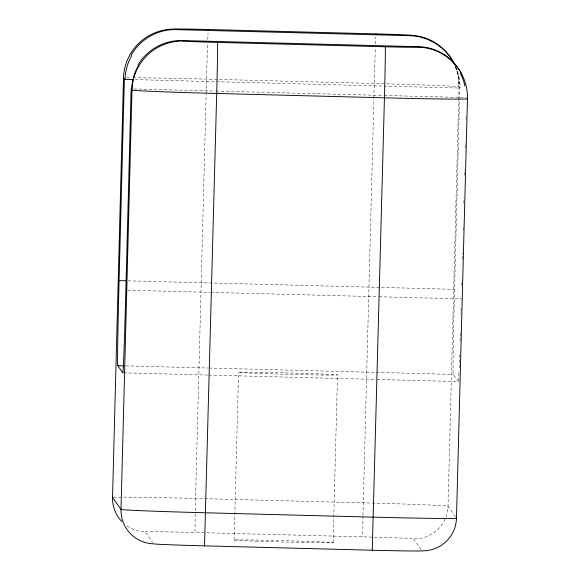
<?xml version="1.0" encoding="UTF-8"?>
<svg xmlns="http://www.w3.org/2000/svg" width="580" height="580" viewBox="0 0 580 580"><rect width="100%" height="100%" fill="white"/><g stroke="black" fill="none" stroke-linecap="round" stroke-linejoin="round"><path stroke-width="0.43" stroke-dasharray="2.9 2.17" d="M195.185 513.916L195.011 532.484L362.754 536.848A50.344 0.703 1.5 0 1 413.584 538.878A33.56 33.553 -35.4 0 0 448.014 506.202L458.635 100.456M195.25 510.842L206.132 94.518M362.978 515.975L362.754 536.848M362.993 515.207L373.875 98.89M206.154 93.612L206.531 79.119A50.344 0.529 -88.5 0 1 207.611 43.747M234.146 540.067L238.539 372.331M333.116 542.641L337.509 374.905M373.897 97.984L374.274 83.491A50.344 0.529 -88.5 0 1 375.354 48.118M458.664 99.55C458.874 88.269 460.389 76.292 455.003 65.859A50.344 50.337 -35.4 0 1 458.998 86.869L459.838 88.058L454.568 289.34A83.904 0.877 -88.5 0 0 453.219 374.404L458.309 381.567L376.927 379.45M461.709 285.353L461.825 280.843M462.39 259.18L462.557 252.865M463.152 230.296L463.268 225.787M463.855 203.218L464 197.802M464.587 175.24L464.732 169.824M465.298 148.161L465.443 142.745M466.059 119.277L466.175 114.76M135.205 79.605L215.688 81.707M216.594 81.729L459.838 88.058M133.85 88.95L215.238 91.067M216.137 91.089L383.431 95.446M384.337 95.468L466.625 97.614M128.129 280.843L454.568 289.34M127.68 290.203L209.967 292.349M210.866 292.371L378.16 296.728M379.066 296.75L461.354 298.896M125.874 365.879L208.162 368.024M209.068 368.046L453.219 374.404M123.728 372.853L207.829 375.042M208.727 375.072L376.021 379.429M455.496 516.736L448.014 506.202A83.904 1.175 1.5 0 0 363.298 502.824L195.554 498.459A83.904 1.175 1.5 0 0 113.774 497.285M413.584 538.878L422.066 550.819M126.984 525.944A33.56 33.553 -35.4 0 0 145.196 531.889L152.678 542.423M454.894 65.808C458.055 72.304 459.331 79.656 458.998 86.869A83.904 1.175 1.5 0 0 374.274 83.491L206.531 79.119A83.904 1.175 1.5 0 0 134.937 77.829M461.107 308.147A83.904 0.877 -88.5 0 1 460.94 314.135M460.382 333.101A83.904 0.877 -88.5 0 1 460.114 341.402M459.664 354.743A83.904 0.877 -88.5 0 1 459.128 368.554M458.947 372.744A83.904 0.877 -88.5 0 1 458.309 381.567M455.923 67.287A39.455 28.195 -89.3 0 1 460.092 88.058M375.521 43.899A50.344 0.529 -88.5 0 1 375.825 37.156M126.513 77.887A83.904 1.175 1.5 0 1 131.566 77.829M207.778 39.534A50.344 0.529 -88.5 0 1 208.082 32.785M145.196 531.889A50.344 0.703 1.5 0 1 195.011 532.484M255.548 541.183A49.503 0.689 1.5 0 0 332.964 542.699A49.503 0.689 1.5 0 0 262.385 540.168A49.503 0.689 1.5 0 0 255.548 541.183M259.942 373.455A49.503 0.689 1.5 0 0 337.35 374.963A49.503 0.689 1.5 0 0 266.778 372.44A49.503 0.689 1.5 0 0 259.942 373.455"/><path stroke-width="0.87" d="M138.134 64.764C147.24 49.184 165.336 39.708 183.287 40.585L418.129 46.697L418.463 47.176A50.344 50.337 -35.4 0 1 467.473 98.81L456.489 518.143A33.56 33.553 -35.4 0 1 422.066 550.819A50.344 0.703 1.5 0 1 372.251 550.224L204.508 545.852A50.344 0.703 1.5 0 1 153.678 543.83A33.56 33.553 -35.4 0 1 121.002 509.407L131.986 90.074L131.138 88.878L125.867 290.16A83.904 0.877 -88.5 0 1 122.822 372.831L117.74 365.668A83.904 0.877 -88.5 0 1 119.088 280.604L124.359 79.329L123.511 78.133A50.344 50.337 -35.4 0 1 175.153 29.123A33.56 0.471 1.5 0 1 208.358 29.515L376.101 33.886A33.56 0.471 1.5 0 1 409.988 35.235A50.344 50.337 -35.4 0 1 453.596 62.843M204.508 545.852L216.702 93.453A50.344 0.529 -88.5 0 0 217.514 42.413A33.56 0.471 1.5 0 1 183.628 41.064A50.344 50.337 -35.4 0 0 131.986 90.074A83.904 1.175 1.5 0 0 216.702 93.453L384.446 97.817A83.904 1.175 1.5 0 0 467.473 98.81M372.251 550.224L384.446 97.817A50.344 0.529 -88.5 0 0 385.258 46.784L217.514 42.413M131.225 55.035C140.026 39.44 157.571 29.254 175.486 29.602L410.328 35.713C428.475 36.315 445.861 47.241 454.125 63.438M418.129 46.697C434.92 46.762 451.291 56.202 459.701 70.767M124.359 79.329L132.494 79.54M119.088 280.604L126.324 280.793M117.74 365.668L124.069 365.835M409.988 35.235L410.328 35.713M175.153 29.123L175.486 29.602M183.287 40.585L183.628 41.064M460.375 71.956L461.027 73.174M131.711 88.928A39.455 27.376 -89.1 0 1 138.591 65.344M124.954 79.358A39.455 26.774 -87.6 0 1 131.696 55.629M375.985 34.597A50.344 0.529 -88.5 0 1 376.101 33.886M208.242 30.225A50.344 0.529 -88.5 0 1 208.358 29.515M123.772 78.032A83.904 1.175 1.5 0 0 123.511 78.133L112.527 497.466A33.56 33.553 -35.4 0 0 121.735 521.442M112.796 497.372A83.904 1.175 1.5 0 0 112.527 497.466L121.002 509.407A83.904 1.175 1.5 0 0 205.726 512.785L373.469 517.157A83.904 1.175 1.5 0 0 456.489 518.143M454.046 63.532A39.455 28.195 -89.3 0 1 454.713 64.757M418.463 47.176A33.56 0.471 1.5 0 1 385.258 46.784M460.542 73.74A39.455 26.774 -88 0 1 464.892 86.094"/></g></svg>
